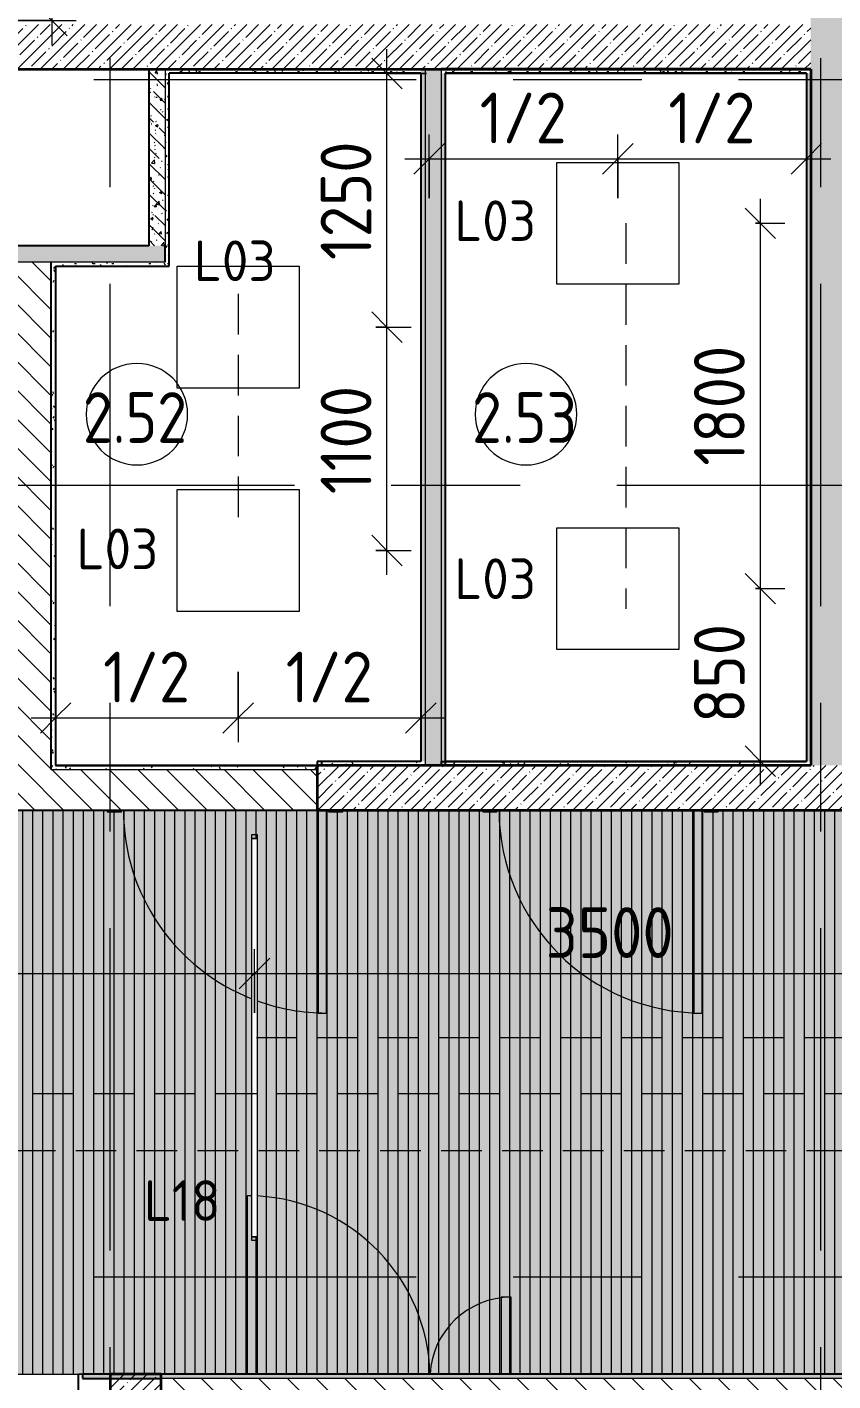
# Model space of a CAD drawing. Header units: millimetres. Extents: x 81094 to 272713, y -8553 to 29000.
# Drawn here: x 88951 to 92920, y 10588 to 17257 of the extents above; entities that cross this region are included whole.
import ezdxf

# ---------------------------------------------------------------- set-up
doc = ezdxf.new("R2010")
doc.units = ezdxf.units.MM
doc.linetypes.add('ADSK_Штрих_ш2 п1', pattern=[300, 200, -100])
doc.linetypes.add('Осевая', pattern=[3175, 635, -476.25, 1587.5, -476.25])
for name, color, linetype, lineweight in [('A-ANNO-DIMS', 7, 'Continuous', 9), ('A-ANNO-DIMS-100', 7, 'Continuous', 9), ('A-AREA-IDEN', 7, 'Continuous', 9), ('A-CLNG-PATT', 7, 'Continuous', 9), ('A-DETL-1', 7, 'ADSK_Штрих_ш2 п1', 9), ('A-DOOR', 7, 'Continuous', 9), ('A-DOOR-1', 7, 'Continuous', 13), ('A-DOOR-FRAM', 7, 'Continuous', 13), ('A-WALL', 7, 'Continuous', 9), ('E-LITE-EQPM-IDEN', 7, 'Continuous', 9), ('I-WALL', 7, 'Continuous', 9), ('Оси-2', 7, 'Осевая', 9)]:
    doc.layers.add(name, color=color, linetype=linetype, lineweight=lineweight)
for name, color, linetype, lineweight, true_color in [('A-ANNO-NOTE', 1, 'Continuous', 9, 0xff0000), ('A-CLNG-1', 7, 'Continuous', 9, 0xc0c0c0), ('A-WALL-1', 7, 'Continuous', 35, 0x3c3c3c), ('A-WALL-3', 7, 'Continuous', 25, 0x3c3c3c), ('A-WALL-FNSH-2', 7, 'Continuous', 13, 0x3c3c3c), ('E-LITE-EQPM-1', 1, 'Continuous', 9, 0xff0000)]:
    doc.layers.add(name, color=color, linetype=linetype, lineweight=lineweight, true_color=true_color)
doc.layers.add('A-CLNG-PATT-1', color=7, linetype='Continuous', lineweight=9, transparency=1)
doc.styles.add('GOST Common', font='GOST_Common.ttf', dxfattribs={"height": 200})
doc.styles.add('GOST Common_1', font='GOST_Common.ttf', dxfattribs={"width": 0.9, "height": 250})
doc.styles.add('ISOCPEUR', font='isocpeur.ttf', dxfattribs={"width": 0.9, "height": 250})
doc.dimstyles.new('ISO-2_5_0_9К_БОЛЬШОЙ', dxfattribs={"dimscale": 304.8, "dimtxt": 248.995294, "dimasz": 0.492126, "dimexe": 0.393701, "dimexo": 0.984252, "dimgap": 0, "dimtad": 1, "dimdec": 0, "dimrnd": 10, "dimzin": 0, "dimdsep": 46, "dimtxsty": 'ISOCPEUR', "dimblk1": 'OBLIQUE', "dimblk2": 'OBLIQUE', "dimsah": 1, "dimcen": 0.09, "dimdle": 0.393701, "dimazin": 0, "dimtfac": 1, "dimtdec": 4, "dimtix": 1, "dimtmove": 0, "dimatfit": 3, "dimfxl": 1, "dimtvp": 1, "dimtolj": 1, "dimtzin": 0, "dimarcsym": 2})
pattern_1 = [(45, (0, 0), (-57.024626, 57.024626), []), (45, (57.025, 0), (-57.024626, 57.024626), [100.806, -20.161, 3.353, -16.808])]
pattern_2 = [(135, (0, 0), (-70.71068, -70.71068), [])]
pattern_3 = [(135, (0, 0), (-75.43415, -75.43415), [106.68, -17.78, 3.556, -17.78]), (135, (0, 75.39), (-75.43415, -75.43415), []), (50, (0, 0), (127.52922, -11.15758), [13.335, -146.685]), (355, (0, 0), (-24.66966, 133.74002), [10.668, -117.348]), (100.451, (10.63, -0.93), (102.85973, 122.58178), [11.333, -124.663]), (46.184, (0, 35.56), (189.75516, -29.43036), [20.002, -220.027]), (96.636, (15.81, 33.1), (166.1822, 173.1996), [17, -186.995]), (351.184, (0, 35.56), (166.18393, 173.19757), [16.002, -176.022]), (21, (17.78, 26.67), (106.13027, -71.58603), [13.335, -146.685]), (326, (17.78, 26.67), (43.26188, 128.93175), [10.668, -117.348]), (71.451, (26.62, 20.7), (149.39198, 57.34505), [11.333, -124.663]), (37.5, (0, 0), (2.162228, 59.188357), [3.353, -112.573, 3.353, -115.773, -117.792]), (37.5, (0, 0), (2.162228, 59.188357), [-235.052, 3.353, -114.44]), (7.5, (0, 0), (46.773857, 70.126152), [3.353, -64.567, 3.353, -109.906, -44.894]), (7.5, (0, 0), (46.773857, 70.126152), [-181.178, 3.353, -41.542]), (327.5, (-39.65, 0), (94.913671, -4.010093), [3.353, -41.097, 3.353, -135.331, -184.023]), (327.5, (-39.65, 0), (94.913671, -4.010093), [-183.134, 3.353, -180.67]), (317.5, (-57.43, 0), (103.69057, 17.79882), [3.353, -54.432, 3.353, -88.748, -130.683]), (317.5, (-57.43, 0), (103.69057, 17.79882), [-149.885, 3.353, -127.33])]
pattern_4 = [(0, (0, 0), (121.92, 30.48), [10.058, -81.382, 10.058, -81.382, -487.68]), (0, (0, 0), (121.92, 30.48), [-182.88, 10.058, -172.822, 10.058, -81.382, -213.36]), (0, (0, 0), (121.92, 30.48), [-457.2, 10.058, -50.902, 10.058, -142.342]), (120, (45.72, 15.24), (-87.356454, 90.345817), [10.058, -81.382, 10.058, -81.382, -487.68]), (120, (45.72, 15.24), (-87.356454, 90.345817), [-182.88, 10.058, -172.822, 10.058, -81.382, -213.36]), (120, (45.72, 15.24), (-87.356454, 90.345817), [-457.2, 10.058, -50.902, 10.058, -142.342]), (240, (60.96, 76.2), (-34.563546, -120.825817), [10.058, -81.382, 10.058, -81.382, -487.68]), (240, (60.96, 76.2), (-34.563546, -120.825817), [-182.88, 10.058, -172.822, 10.058, -81.382, -213.36]), (240, (60.96, 76.2), (-34.563546, -120.825817), [-457.2, 10.058, -50.902, 10.058, -142.342])]

# ---------------------------------------------------------------- blocks, each defined once
blk = doc.blocks.new('110_Дверь_СКБ_2Ст - Д-2а_п_ Из коридора на лестницу-32215207-План расстановки осветительного оборудования 2 этажа в осях 23-33')
at = {"layer": 'A-DOOR'}
for centre, radius, start, end in [((-637.5, 100), 900, 88.51162, 90), ((-637.5, 100), 900, 1.34146, 86.8891), ((662.5, 100), 400, 90, 176.97256)]:
    blk.add_arc(centre, radius, start, end, dxfattribs=at)
at = {"layer": 'A-DOOR-1'}
for p, q in [((-637.5, 1000), (-637.5, 121)), ((-614.2, 1000), (-637.5, 1000)), ((-587.5, 1000), (-588.8, 1000)), ((-587.5, 121), (-587.5, 1000)), ((662.5, 500), (612.5, 500)), ((612.5, 500), (612.5, 121)), ((662.5, 121), (662.5, 500))]:
    blk.add_line(p, q, dxfattribs=at)
blk = doc.blocks.new('110_Дверь_СКБ_1Ст_Внутренняя1 - Д-3 _п_ 1100x2100h_много всего-32102842-План расстановки осветительного оборудования 2 этажа в осях 23-33')
at = {"layer": 'A-DOOR'}
blk.add_arc((-487.5, 110), 1000, 0.05746, 90, dxfattribs=at)
at = {"layer": 'A-DOOR-1'}
for p, q in [((-487.5, 1110), (-487.5, 111)), ((-447.5, 1110), (-487.5, 1110)), ((-447.5, 111), (-447.5, 1110))]:
    blk.add_line(p, q, dxfattribs=at)
at = {"layer": 'A-DOOR-FRAM'}
for p, q in [((-497.5, 118), (-567.5, 118)), ((-567.5, 118), (-567.5, 111)), ((-497.5, 111), (-497.5, 118)), ((592.5, 118), (522.5, 118)), ((522.5, 118), (522.5, 111)), ((592.5, 111), (592.5, 118))]:
    blk.add_line(p, q, dxfattribs=at)
blk = doc.blocks.new('110_Дверь_СКБ_1Ст_Внутренняя1 - Д-3 _п_ 1100x2100h_много всего-32102838-План расстановки осветительного оборудования 2 этажа в осях 23-33')
at = {"layer": 'A-DOOR'}
for start, end in [(70.00577, 90), (0.05746, 68.4678)]:
    blk.add_arc((-487.5, 100), 1000, start, end, dxfattribs=at)
at = {"layer": 'A-DOOR-1'}
for p, q in [((-487.5, 1100), (-487.5, 101)), ((-447.5, 1100), (-487.5, 1100)), ((-447.5, 101), (-447.5, 1100))]:
    blk.add_line(p, q, dxfattribs=at)
at = {"layer": 'A-DOOR-FRAM'}
for p, q in [((-497.5, 108), (-567.5, 108)), ((-567.5, 108), (-567.5, 101)), ((-497.5, 101), (-497.5, 108)), ((592.5, 108), (522.5, 108)), ((522.5, 108), (522.5, 101)), ((592.5, 101), (592.5, 108))]:
    blk.add_line(p, q, dxfattribs=at)
blk = doc.blocks.new('Downlight - Strip - 2000 мм-27655400-План расстановки осветительного оборудования 2 этажа в осях 23-33')
at = {"layer": 'E-LITE-EQPM-1'}
for p, q in [((-1000, -231.3), (-1000, -205.9)), ((-1000, -205.9), (-980.9, -205.9)), ((-980.9, -231.3), (-1000, -231.3)), ((-980.9, -231.3), (-980.9, -205.9)), ((-980.9, -205.9), (981, -205.9)), ((-980.9, -205.9), (-980.9, -231.3)), ((-980.9, -231.3), (-980.9, -205.9)), ((-980.9, -205.9), (981, -205.9)), ((981, -231.3), (-980.9, -231.3)), ((981, -231.3), (-980.9, -231.3)), ((981, -205.9), (981, -231.3)), ((981, -231.3), (981, -205.9)), ((981, -205.9), (1000, -205.9)), ((981, -205.9), (981, -231.3)), ((1000, -231.3), (981, -231.3)), ((1000, -205.9), (1000, -231.3))]:
    blk.add_line(p, q, dxfattribs=at)
blk = doc.blocks.new('DIMBLOCK68-План расстановки осветительного оборудования 2 этажа в осях 23-33')
at = {"layer": 'A-ANNO-DIMS-100'}
for p, q in [((92561.9, 16411), (92561.9, 14491)), ((92538.3, 16291), (92681.9, 16291)), ((92561.9, 16291), (92538.3, 16291)), ((92538.3, 14491), (92681.9, 14491)), ((92561.9, 14491), (92538.3, 14491))]:
    blk.add_line(p, q, dxfattribs=at)
at = {"layer": 'A-ANNO-DIMS-100', "lineweight": 20}
for p, q in [((92561.9, 16291), (92486.9, 16366)), ((92561.9, 16291), (92636.9, 16216)), ((92561.9, 14491), (92486.9, 14566)), ((92561.9, 14491), (92636.9, 14416))]:
    blk.add_line(p, q, dxfattribs=at)
at = {"layer": 'A-ANNO-DIMS-100', "color": 0, "insert": (92235.2, 15096.5), "char_height": 250, "width": 706.764, "attachment_point": 1, "rotation": 90, "line_spacing_factor": 1.149209, "style": 'ISOCPEUR'}
blk.add_mtext('1800', dxfattribs=at)
blk = doc.blocks.new('_Oblique')
at = {"color": 0, "linetype": 'ByBlock', "lineweight": -2}
blk.add_line((-0.5, -0.5), (0.5, 0.5), dxfattribs=at)
blk = doc.blocks.new('DIMBLOCK69-План расстановки осветительного оборудования 2 этажа в осях 23-33')
at = {"layer": 'A-ANNO-DIMS-100', "lineweight": 20}
for p, q in [((92561.9, 14491), (92486.9, 14566)), ((92561.9, 14491), (92636.9, 14416)), ((92561.9, 13641), (92486.9, 13716)), ((92561.9, 13641), (92636.9, 13566))]:
    blk.add_line(p, q, dxfattribs=at)
at = {"layer": 'A-ANNO-DIMS-100'}
for p, q in [((92538.3, 14491), (92681.9, 14491)), ((92561.9, 14491), (92538.3, 14491)), ((92561.9, 14491), (92561.9, 13521)), ((92367.9, 13641), (92681.9, 13641)), ((92561.9, 13641), (92367.9, 13641))]:
    blk.add_line(p, q, dxfattribs=at)
at = {"layer": 'A-ANNO-DIMS-100', "color": 0, "insert": (92235.2, 13829), "char_height": 250, "width": 568.858, "attachment_point": 1, "rotation": 90, "line_spacing_factor": 1.149209, "style": 'ISOCPEUR'}
blk.add_mtext('850', dxfattribs=at)
blk = doc.blocks.new('DIMBLOCK70-План расстановки осветительного оборудования 2 этажа в осях 23-33')
at = {"layer": 'A-ANNO-DIMS-100'}
for p, q in [((89990.4, 14081.5), (89990.4, 13733.7)), ((89990.4, 13853.7), (89990.4, 14081.5)), ((89091, 13659.8), (89091, 13973.7)), ((88971, 13853.7), (89990.4, 13853.7)), ((89091, 13853.7), (89091, 13659.8))]:
    blk.add_line(p, q, dxfattribs=at)
at = {"layer": 'A-ANNO-DIMS-100', "lineweight": 20}
for p, q in [((89091, 13853.7), (89166, 13928.7)), ((89990.4, 13853.7), (90065.4, 13928.7)), ((89091, 13853.7), (89016, 13778.7)), ((89990.4, 13853.7), (89915.4, 13778.7))]:
    blk.add_line(p, q, dxfattribs=at)
at = {"layer": 'A-ANNO-DIMS-100', "color": 0, "insert": (89325.2, 14180.3), "char_height": 250, "width": 517.144, "attachment_point": 1, "line_spacing_factor": 1.149209, "style": 'ISOCPEUR'}
blk.add_mtext('1/2', dxfattribs=at)
blk = doc.blocks.new('DIMBLOCK71-План расстановки осветительного оборудования 2 этажа в осях 23-33')
at = {"layer": 'A-ANNO-DIMS-100'}
for p, q in [((89990.4, 14081.5), (89990.4, 13733.7)), ((89990.4, 13853.7), (89990.4, 14081.5)), ((90889.7, 13659.8), (90889.7, 13973.7)), ((89990.4, 13853.7), (91009.7, 13853.7)), ((90889.7, 13853.7), (90889.7, 13659.8))]:
    blk.add_line(p, q, dxfattribs=at)
at = {"layer": 'A-ANNO-DIMS-100', "lineweight": 20}
for p, q in [((89990.4, 13853.7), (90065.4, 13928.7)), ((90889.7, 13853.7), (90964.7, 13928.7)), ((89990.4, 13853.7), (89915.4, 13778.7)), ((90889.7, 13853.7), (90814.7, 13778.7))]:
    blk.add_line(p, q, dxfattribs=at)
at = {"layer": 'A-ANNO-DIMS-100', "color": 0, "insert": (90224.6, 14180.3), "char_height": 250, "width": 517.144, "attachment_point": 1, "line_spacing_factor": 1.149209, "style": 'ISOCPEUR'}
blk.add_mtext('1/2', dxfattribs=at)
blk = doc.blocks.new('DIMBLOCK72-План расстановки осветительного оборудования 2 этажа в осях 23-33')
at = {"layer": 'A-ANNO-DIMS-100', "lineweight": 20}
for p, q in [((90723.1, 15779), (90648.1, 15854)), ((90723.1, 15779), (90798.1, 15704)), ((90723.1, 14679), (90648.1, 14754)), ((90723.1, 14679), (90798.1, 14604))]:
    blk.add_line(p, q, dxfattribs=at)
at = {"layer": 'A-ANNO-DIMS-100'}
for p, q in [((90668.7, 15779), (90843.1, 15779)), ((90723.1, 15779), (90668.7, 15779)), ((90723.1, 14559), (90723.1, 15779)), ((90668.7, 14679), (90843.1, 14679)), ((90723.1, 14679), (90668.7, 14679))]:
    blk.add_line(p, q, dxfattribs=at)
at = {"layer": 'A-ANNO-DIMS-100', "color": 0, "insert": (90396.5, 14956.1), "char_height": 250, "width": 655.049, "attachment_point": 1, "rotation": 90, "line_spacing_factor": 1.149209, "style": 'ISOCPEUR'}
blk.add_mtext('1100', dxfattribs=at)
blk = doc.blocks.new('DIMBLOCK73-План расстановки осветительного оборудования 2 этажа в осях 23-33')
at = {"layer": 'A-ANNO-DIMS-100'}
for p, q in [((90723.1, 15779), (90723.1, 17149)), ((90917.1, 17029), (90603.1, 17029)), ((90723.1, 17029), (90917.1, 17029)), ((90668.7, 15779), (90843.1, 15779)), ((90723.1, 15779), (90668.7, 15779))]:
    blk.add_line(p, q, dxfattribs=at)
at = {"layer": 'A-ANNO-DIMS-100', "lineweight": 20}
for p, q in [((90723.1, 17029), (90648.1, 17104)), ((90723.1, 17029), (90798.1, 16954)), ((90723.1, 15779), (90648.1, 15854)), ((90723.1, 15779), (90798.1, 15704))]:
    blk.add_line(p, q, dxfattribs=at)
at = {"layer": 'A-ANNO-DIMS-100', "color": 0, "insert": (90396.5, 16109.5), "char_height": 250, "width": 706.764, "attachment_point": 1, "rotation": 90, "line_spacing_factor": 1.149209, "style": 'ISOCPEUR'}
blk.add_mtext('1250', dxfattribs=at)
blk = doc.blocks.new('DIMBLOCK89-План расстановки осветительного оборудования 2 этажа в осях 23-33')
at = {"layer": 'A-ANNO-DIMS-100', "lineweight": 20}
for p, q in [((89072.7, 18440), (88997.7, 18515)), ((89072.7, 18440), (89147.7, 18365)), ((89072.7, 17290), (88997.7, 17365)), ((89072.7, 17290), (89147.7, 17215))]:
    blk.add_line(p, q, dxfattribs=at)
at = {"layer": 'A-ANNO-DIMS-100'}
for p, q in [((88470, 18440), (89192.7, 18440)), ((89072.7, 18440), (88470, 18440)), ((89072.7, 18440), (89072.7, 17170)), ((88841.7, 17290), (89192.7, 17290)), ((89072.7, 17290), (88841.7, 17290))]:
    blk.add_line(p, q, dxfattribs=at)
at = {"layer": 'A-ANNO-DIMS-100', "color": 0, "insert": (88746, 17649.5), "char_height": 250, "width": 517.144, "attachment_point": 1, "rotation": 90, "line_spacing_factor": 1.149209, "style": 'ISOCPEUR'}
blk.add_mtext('1/2', dxfattribs=at)
blk = doc.blocks.new('Марка_Помещения - Номер-25198446-План расстановки осветительного оборудования 2 этажа в осях 23-33')
at = {"layer": 'A-AREA-IDEN'}
for start, end in [(360, 180), (180, 360)]:
    blk.add_arc((0, 0), 2.5, start, end, dxfattribs=at)
blk = doc.blocks.new('DIMBLOCK124-План расстановки осветительного оборудования 2 этажа в осях 23-33')
at = {"layer": 'A-ANNO-DIMS-100'}
for p, q in [((86571, 12400.7), (86571, 12714.6)), ((90071, 12400.7), (90071, 12714.6)), ((86571, 12594.6), (90071, 12594.6)), ((86571, 12594.6), (86571, 12400.7)), ((90071, 12594.6), (90071, 12400.7))]:
    blk.add_line(p, q, dxfattribs=at)
at = {"layer": 'A-ANNO-DIMS-100', "lineweight": 20}
for p, q in [((86571, 12594.6), (86646, 12669.6)), ((90071, 12594.6), (90146, 12669.6)), ((86571, 12594.6), (86496, 12519.6)), ((90071, 12594.6), (89996, 12519.6))]:
    blk.add_line(p, q, dxfattribs=at)
at = {"layer": 'A-ANNO-DIMS-100', "color": 0, "insert": (88005, 12921.2), "char_height": 250, "width": 758.478, "attachment_point": 1, "line_spacing_factor": 1.149209, "style": 'ISOCPEUR'}
blk.add_mtext('3500', dxfattribs=at)
blk = doc.blocks.new('DIMBLOCK125-План расстановки осветительного оборудования 2 этажа в осях 23-33')
at = {"layer": 'A-ANNO-DIMS-100'}
for p, q in [((90071, 12400.7), (90071, 12714.6)), ((93571, 12400.7), (93571, 12714.6)), ((90071, 12594.6), (93571, 12594.6)), ((90071, 12594.6), (90071, 12400.7)), ((93571, 12594.6), (93571, 12400.7))]:
    blk.add_line(p, q, dxfattribs=at)
at = {"layer": 'A-ANNO-DIMS-100', "lineweight": 20}
for p, q in [((90071, 12594.6), (90146, 12669.6)), ((93571, 12594.6), (93646, 12669.6)), ((90071, 12594.6), (89996, 12519.6)), ((93571, 12594.6), (93496, 12519.6))]:
    blk.add_line(p, q, dxfattribs=at)
at = {"layer": 'A-ANNO-DIMS-100', "color": 0, "insert": (91505, 12921.2), "char_height": 250, "width": 758.478, "attachment_point": 1, "line_spacing_factor": 1.149209, "style": 'ISOCPEUR'}
blk.add_mtext('3500', dxfattribs=at)
blk = doc.blocks.new('DIMBLOCK127-План расстановки осветительного оборудования 2 этажа в осях 23-33')
at = {"layer": 'A-ANNO-DIMS-100'}
for p, q in [((90931, 16414.4), (90931, 16728.3)), ((91860, 16414.4), (91860, 16728.3)), ((90811, 16608.3), (91860, 16608.3)), ((90931, 16608.3), (90931, 16414.4)), ((91860, 16608.3), (91860, 16414.4))]:
    blk.add_line(p, q, dxfattribs=at)
at = {"layer": 'A-ANNO-DIMS-100', "lineweight": 20}
for p, q in [((90931, 16608.3), (91006, 16683.3)), ((91860, 16608.3), (91935, 16683.3)), ((90931, 16608.3), (90856, 16533.3)), ((91860, 16608.3), (91785, 16533.3))]:
    blk.add_line(p, q, dxfattribs=at)
at = {"layer": 'A-ANNO-DIMS-100', "color": 0, "insert": (91180, 16934.9), "char_height": 250, "width": 517.144, "attachment_point": 1, "line_spacing_factor": 1.149209, "style": 'ISOCPEUR'}
blk.add_mtext('1/2', dxfattribs=at)
blk = doc.blocks.new('DIMBLOCK128-План расстановки осветительного оборудования 2 этажа в осях 23-33')
at = {"layer": 'A-ANNO-DIMS-100'}
for p, q in [((91860, 16414.4), (91860, 16728.3)), ((92789, 16414.4), (92789, 16728.3)), ((91860, 16608.3), (92909, 16608.3)), ((91860, 16608.3), (91860, 16414.4)), ((92789, 16608.3), (92789, 16414.4))]:
    blk.add_line(p, q, dxfattribs=at)
at = {"layer": 'A-ANNO-DIMS-100', "lineweight": 20}
for p, q in [((91860, 16608.3), (91935, 16683.3)), ((92789, 16608.3), (92864, 16683.3)), ((91860, 16608.3), (91785, 16533.3)), ((92789, 16608.3), (92714, 16533.3))]:
    blk.add_line(p, q, dxfattribs=at)
at = {"layer": 'A-ANNO-DIMS-100', "color": 0, "insert": (92109, 16934.9), "char_height": 250, "width": 517.144, "attachment_point": 1, "line_spacing_factor": 1.149209, "style": 'ISOCPEUR'}
blk.add_mtext('1/2', dxfattribs=at)

msp = doc.modelspace()

# ---------------------------------------------------------------- hatches: boundary and pattern name
at = {"layer": 'A-CLNG-PATT'}
h = msp.add_hatch(dxfattribs=at)
h.set_pattern_fill('FP_23', color=256, style=0, pattern_type=2)
h.set_pattern_definition([(90, (98829, 6217.334), (-50, 3e-15), [])])
h.paths.add_polyline_path([(97083.7, 10621), (97398, 10621), (97399, 11341), (98479, 11341), (98479, 13399), (84991, 13399), (84991, 10621), (97058.3, 10621)])
h.paths.add_polyline_path([(93583.7, 10740), (93558.3, 10740), (93558.3, 12701.9), (93583.7, 12701.9), (93583.7, 11119.6)])
h.paths.add_polyline_path([(86583.7, 10740.6), (86558.3, 10740.6), (86558.3, 12702.5), (86583.7, 12702.5), (86583.7, 12394.4)])
h.paths.add_polyline_path([(97058.3, 11298), (97058.3, 13259.9), (97083.7, 13259.9), (97083.7, 11298)])
h.paths.add_polyline_path([(90083.7, 11298), (90058.3, 11298), (90058.3, 13259.9), (90083.7, 13259.9), (90083.7, 12394.4)])
at = {"layer": 'A-CLNG-PATT-1'}
h = msp.add_hatch(color=256, dxfattribs=at)
h.paths.add_polyline_path([(97083.7, 10621), (97398, 10621), (97399, 11341), (98479, 11341), (98479, 13399), (84991, 13399), (84991, 10621), (97058.3, 10621)])
h.paths.add_polyline_path([(93558.3, 10740), (93558.3, 12701.9), (93583.7, 12701.9), (93583.7, 10740)])
h.paths.add_polyline_path([(86583.7, 10740.6), (86558.3, 10740.6), (86558.3, 12702.5), (86583.7, 12702.5), (86583.7, 11341)])
h.paths.add_polyline_path([(97083.7, 11298), (97058.3, 11298), (97058.3, 13259.9), (97083.7, 13259.9), (97083.7, 11322.8)])
h.paths.add_polyline_path([(90083.7, 11298), (90058.3, 11298), (90058.3, 13259.9), (90083.7, 13259.9), (90083.7, 11341)])
at = {"layer": 'I-WALL'}
h = msp.add_hatch(dxfattribs=at)
h.set_pattern_fill('FP_2', color=256, style=0, pattern_type=2)
h.set_pattern_definition(pattern_1)
h.paths.add_polyline_path([(93030, 13620), (93030, 21550), (92810, 21550), (92810, 13620), (92980.4, 13620)])
h = msp.add_hatch(dxfattribs=at)
h.set_pattern_fill('FP_2', color=256, style=0, pattern_type=2)
h.set_pattern_definition(pattern_1)
h.paths.add_polyline_path([(92810, 17050), (92810, 17270), (86490, 17270), (86490, 17050), (90990.7, 17050)])
h = msp.add_hatch(dxfattribs=at)
h.set_pattern_fill('FP_8', color=256, style=0, pattern_type=2)
h.set_pattern_definition(pattern_3)
h.paths.add_polyline_path([(89550, 16180), (89630, 16180), (89630, 17050), (89550, 17050), (89550, 16567.7)])
h = msp.add_hatch(dxfattribs=at)
h.set_pattern_fill('FP_19', color=256, style=0, pattern_type=2)
h.set_pattern_definition(pattern_4)
h.paths.add_polyline_path([(90889.7, 17030), (90890.7, 17030), (90890.7, 17050), (89630, 17050), (89630, 17030), (89748, 17030)])
h = msp.add_hatch(dxfattribs=at)
h.set_pattern_fill('FP_19', color=256, style=0, pattern_type=2)
h.set_pattern_definition(pattern_4)
h.paths.add_polyline_path([(89650, 16080), (89650, 17030), (89630, 17030), (89630, 16080)])
h = msp.add_hatch(dxfattribs=at)
h.set_pattern_fill('FP_19', color=256, style=0, pattern_type=2)
h.set_pattern_definition(pattern_4)
h.paths.add_polyline_path([(90890.7, 13640), (90910.7, 13640), (90910.7, 17050), (90890.7, 17050), (90890.7, 14481)])
h = msp.add_hatch(dxfattribs=at)
h.set_pattern_fill('FP_8', color=256, style=0, pattern_type=2)
h.set_pattern_definition(pattern_3)
h.paths.add_polyline_path([(90910.7, 13620), (90990.7, 13620), (90990.7, 17050), (90910.7, 17050), (90910.7, 13640)])
h = msp.add_hatch(dxfattribs=at)
h.set_pattern_fill('FP_19', color=256, style=0, pattern_type=2)
h.set_pattern_definition(pattern_4)
h.paths.add_polyline_path([(92810, 17030), (92810, 17050), (90990.7, 17050), (90990.7, 17030), (92790, 17030)])
h = msp.add_hatch(dxfattribs=at)
h.set_pattern_fill('FP_19', color=256, style=0, pattern_type=2)
h.set_pattern_definition(pattern_4)
h.paths.add_polyline_path([(90990.7, 13620), (91010.7, 13620), (91010.7, 17030), (90990.7, 17030), (90990.7, 13640)])
h = msp.add_hatch(dxfattribs=at)
h.set_pattern_fill('FP_19', color=256, style=0, pattern_type=2)
h.set_pattern_definition(pattern_4)
h.paths.add_polyline_path([(92810, 13640), (92810, 17030), (92790, 17030), (92790, 13640)])
h = msp.add_hatch(dxfattribs=at)
h.set_pattern_fill('FP_8', color=256, style=0, pattern_type=2)
h.set_pattern_definition(pattern_3)
h.paths.add_polyline_path([(89090, 16100), (89630, 16100), (89630, 16180), (86490, 16180), (86490, 16100), (89070, 16100)])
h = msp.add_hatch(dxfattribs=at)
h.set_pattern_fill('FP_3', color=256, style=0, pattern_type=2)
h.set_pattern_definition(pattern_2)
h.paths.add_polyline_path([(88870, 13600), (89070, 13600), (89070, 16100), (88870, 16100), (88870, 14100)])
h = msp.add_hatch(dxfattribs=at)
h.set_pattern_fill('FP_19', color=256, style=0, pattern_type=2)
h.set_pattern_definition(pattern_4)
h.paths.add_polyline_path([(89090, 13600), (89090, 16100), (89070, 16100), (89070, 13600)])
h = msp.add_hatch(dxfattribs=at)
h.set_pattern_fill('FP_19', color=256, style=0, pattern_type=2)
h.set_pattern_definition(pattern_4)
h.paths.add_polyline_path([(89630, 16080), (89630, 16100), (89090, 16100), (89090, 16080)])
h = msp.add_hatch(dxfattribs=at)
h.set_pattern_fill('FP_19', color=256, style=0, pattern_type=2)
h.set_pattern_definition(pattern_4)
h.paths.add_polyline_path([(90380, 13600), (90380, 13620), (89090, 13620), (89090, 13600), (89748, 13600)])
h = msp.add_hatch(dxfattribs=at)
h.set_pattern_fill('FP_2', color=256, style=0, pattern_type=2)
h.set_pattern_definition(pattern_1)
h.paths.add_polyline_path([(93050, 13400), (93050, 13620), (90380, 13620), (90380, 13400), (93030, 13400)])
h = msp.add_hatch(dxfattribs=at)
h.set_pattern_fill('FP_19', color=256, style=0, pattern_type=2)
h.set_pattern_definition(pattern_4)
h.paths.add_polyline_path([(90400, 13620), (90910.7, 13620), (90910.7, 13640), (90400, 13640)])
h = msp.add_hatch(dxfattribs=at)
h.set_pattern_fill('FP_19', color=256, style=0, pattern_type=2)
h.set_pattern_definition(pattern_4)
h.paths.add_polyline_path([(92790, 13620), (92810, 13620), (92810, 13640), (90990.7, 13640), (90990.7, 13620), (92476, 13620)])
h = msp.add_hatch(dxfattribs=at)
h.set_pattern_fill('FP_3', color=256, style=0, pattern_type=2)
h.set_pattern_definition(pattern_2)
h.paths.add_polyline_path([(90380, 13400), (90380, 13600), (88200, 13600), (88200, 13400), (89748, 13400)])
h = msp.add_hatch(dxfattribs=at)
h.set_pattern_fill('FP_19', color=256, style=0, pattern_type=2)
h.set_pattern_definition(pattern_4)
h.paths.add_polyline_path([(97399, 10600), (97398, 10620), (89223.5, 10620), (89223.5, 10600), (94919.8, 10600)])
h = msp.add_hatch(dxfattribs=at)
h.set_pattern_fill('FP_2', color=256, style=0, pattern_type=2)
h.set_pattern_definition(pattern_1)
h.paths.add_polyline_path([(89610, 7700), (89610, 10620), (89360, 10620), (89360, 7700)])
h = msp.add_hatch(dxfattribs=at)
h.set_pattern_fill('FP_3', color=256, style=0, pattern_type=2)
h.set_pattern_definition(pattern_2)
h.paths.add_polyline_path([(94210, 10400), (94210, 10600), (89610, 10600), (89610, 10400), (93626.9, 10400)])

# ---------------------------------------------------------------- linework, layer by layer
at = {"layer": 'A-ANNO-NOTE'}
for p, q in [((91560, 16591), (92160, 16591)), ((91560, 15991), (91560, 16591)), ((92160, 16591), (92160, 15991)), ((89690.4, 16079), (90290.4, 16079)), ((89690.4, 15479), (89690.4, 16079)), ((90290.4, 16079), (90290.4, 15479)), ((92160, 15991), (91560, 15991)), ((90290.4, 15479), (89690.4, 15479)), ((89690.4, 14979), (90290.4, 14979)), ((89690.4, 14379), (89690.4, 14979)), ((90290.4, 14979), (90290.4, 14379)), ((91560, 14791), (92160, 14791)), ((91560, 14191), (91560, 14791)), ((92160, 14791), (92160, 14191)), ((90290.4, 14379), (89690.4, 14379)), ((92160, 14191), (91560, 14191))]:
    msp.add_line(p, q, dxfattribs=at)
at = {"layer": 'A-CLNG-1'}
msp.add_line((84991, 10621), (97398, 10621), dxfattribs=at)
at = {"layer": 'A-DETL-1'}
for p, q in [((91900.4, 16291), (91900.4, 14391)), ((89990.4, 15942.9), (89990.4, 14829)), ((90080, 12279), (119090, 12279)), ((86580, 12003), (97072, 12003)), ((116090, 11721), (86580, 11721))]:
    msp.add_line(p, q, dxfattribs=at)
at = {"layer": 'A-WALL'}
for p, q in [((89630, 17050), (89630, 16180)), ((90910.7, 17050), (90910.7, 13620)), ((90990.7, 17050), (90990.7, 13640)), ((89630, 16100), (86490, 16100)), ((89070, 13600), (90380, 13600)), ((94210, 10600), (89610, 10600))]:
    msp.add_line(p, q, dxfattribs=at)
at = {"layer": 'A-WALL-1'}
for p, q in [((86490, 17050), (92810, 17050)), ((92810, 17050), (90990.7, 17050)), ((92810, 17050), (92810, 13620)), ((92810, 13620), (90380, 13620)), ((90380, 13620), (90380, 13400)), ((90380, 13400), (94800, 13400)), ((89610, 10620), (89360, 10620)), ((89360, 10620), (89360, -100)), ((89610, 10620), (89610, 150))]:
    msp.add_line(p, q, dxfattribs=at)
at = {"layer": 'A-WALL-3'}
for p, q in [((89550, 17050), (89550, 16180)), ((89650, 16080), (89650, 17030)), ((90890.7, 17030), (89650, 17030)), ((90890.7, 17030), (90890.7, 13640)), ((91010.7, 13620), (91010.7, 17030)), ((92790, 17030), (91010.7, 17030)), ((92790, 17030), (92790, 13640)), ((89550, 16180), (88621.7, 16180)), ((89630, 16100), (89630, 16180)), ((89070, 13600), (89070, 16100)), ((89090, 16080), (89650, 16080)), ((89090, 16080), (89090, 13620)), ((89090, 13620), (90380, 13620)), ((90890.7, 13640), (90380, 13640)), ((90380, 13640), (90380, 13620)), ((90400, 13640), (90400, 13620)), ((90990.7, 13640), (90990.7, 13620)), ((90990.7, 13640), (92790, 13640)), ((84970, 13400), (90380, 13400)), ((97399, 10620), (89223.5, 10620)), ((89223.5, 10620), (89223.5, 10600)), ((89223.5, 10600), (89610, 10600))]:
    msp.add_line(p, q, dxfattribs=at)
at = {"layer": 'A-WALL-FNSH-2'}
for p, q in [((90889.7, 17029), (89650, 17029)), ((89651, 16079), (89651, 17029)), ((90889.7, 17029), (90889.7, 13641)), ((91011.7, 17029), (92789, 17029)), ((91011.7, 13640), (91011.7, 17029)), ((92789, 17029), (92789, 13640)), ((89091, 16079), (89651, 16079)), ((89091, 13621), (89091, 16079)), ((90380, 13621), (89091, 13621)), ((90399, 13641), (90399, 13620)), ((90889.7, 13641), (90399, 13641)), ((92790, 13641), (91010.7, 13641))]:
    msp.add_line(p, q, dxfattribs=at)
at = {"layer": 'I-WALL'}
for p, q in [((98479, 13399), (84991, 13399)), ((89202.5, 10510), (89202.5, 10621)), ((89223.5, 10620), (89203.5, 10620)), ((89203.5, 10620), (89203.5, 10510))]:
    msp.add_line(p, q, dxfattribs=at)
at = {"layer": 'Оси-2'}
for p, q in [((89360, 593.7), (89360, 19415.1)), ((92860, 593.7), (92860, 19415.1)), ((84993.9, 17000), (122738, 17000)), ((84393.9, 15000), (122138, 15000)), ((84393.9, 13400), (122138, 13400)), ((84993.9, 11100), (122738, 11100))]:
    msp.add_line(p, q, dxfattribs=at)

# ---------------------------------------------------------------- block references
at = {"layer": 'A-AREA-IDEN', "xscale": 99.99999999999993, "yscale": 99.99999999999993, "zscale": 99.99999999999993}
for p in [(89491.3, 15350.3), (91407.9, 15350.3)]:
    msp.add_blockref('Марка_Помещения - Номер-25198446-План расстановки осветительного оборудования 2 этажа в осях 23-33', p, dxfattribs=at)
at = {"layer": 'A-DOOR', "rotation": 180}
for name, p in [('110_Дверь_СКБ_1Ст_Внутренняя1 - Д-3 _п_ 1100x2100h_много всего-32102838-План расстановки осветительного оборудования 2 этажа в осях 23-33', (89937.5, 13500)), ('110_Дверь_СКБ_1Ст_Внутренняя1 - Д-3 _п_ 1100x2100h_много всего-32102842-План расстановки осветительного оборудования 2 этажа в осях 23-33', (91787.5, 13510))]:
    msp.add_blockref(name, p, dxfattribs=at)
at = {"layer": 'A-DOOR'}
msp.add_blockref('110_Дверь_СКБ_2Ст - Д-2а_п_ Из коридора на лестницу-32215207-План расстановки осветительного оборудования 2 этажа в осях 23-33', (90672.5, 10500), dxfattribs=at)
at = {"layer": 'E-LITE-EQPM-1', "rotation": 90}
msp.add_blockref('Downlight - Strip - 2000 мм-27655400-План расстановки осветительного оборудования 2 этажа в осях 23-33', (89852.4, 12279), dxfattribs=at)

# ---------------------------------------------------------------- texts
at = {"layer": 'A-AREA-IDEN', "char_height": 250, "width": 663.797, "attachment_point": 1, "style": 'GOST Common_1'}
for s, insert in [('2.52', (89225.5, 15458.9)), ('2.53', (91142.2, 15458.9))]:
    msp.add_mtext(s, dxfattribs=dict(at, insert=insert))
at = {"layer": 'E-LITE-EQPM-IDEN', "char_height": 200, "attachment_point": 1, "style": 'GOST Common'}
for s, insert, width in [('L03', (91055, 16403.5), 521.097), ('L03', (89772.4, 16206.2), 521.097), ('L03', (89194.7, 14786.7), 521.097), ('L03', (91055, 14639.9), 521.097), ('L18', (89526.2, 11576), 472.996)]:
    msp.add_mtext(s, dxfattribs=dict(at, insert=insert, width=width))

# ---------------------------------------------------------------- dimensions: what is measured, and where the dimension line sits
at = {"layer": 'A-ANNO-DIMS'}
dim = msp.add_linear_dim(base=(89072.7, 17290), p1=(88170, 18440), p2=(88541.7, 17290), angle=90, text='1/2', dimstyle='ISO-2_5_0_9К_БОЛЬШОЙ', override={"dimpost": '<>', "dimfxl": 1208.578486}, dxfattribs=at)
dim.commit()
dim.dimension.update_dxf_attribs({"geometry": 'DIMBLOCK89-План расстановки осветительного оборудования 2 этажа в осях 23-33', "text_midpoint": (88947.7, 17865)})
for base, p1, p2, override, picture, middle in [((90723.1, 17029), (90368.7, 15779), (90617.1, 17029), {"dimpost": '<>', "dimfxl": 1274.445585}, 'DIMBLOCK73-План расстановки осветительного оборудования 2 этажа в осях 23-33', (90598.1, 16404)), ((92561.9, 14491), (92238.3, 16291), (92238.3, 14491), {"dimpost": '<>', "dimfxl": 1799.99999}, 'DIMBLOCK68-План расстановки осветительного оборудования 2 этажа в осях 23-33', (92436.9, 15391)), ((90723.1, 15779), (90368.7, 14679), (90368.7, 15779), {"dimpost": '<>', "dimfxl": 1100}, 'DIMBLOCK72-План расстановки осветительного оборудования 2 этажа в осях 23-33', (90598.1, 15229)), ((92561.9, 13641), (92238.3, 14491), (92667.9, 13641), {"dimpost": '<>', "dimfxl": 952.413689}, 'DIMBLOCK69-План расстановки осветительного оборудования 2 этажа в осях 23-33', (92436.9, 14066))]:
    dim = msp.add_linear_dim(base=base, p1=p1, p2=p2, angle=90, dimstyle='ISO-2_5_0_9К_БОЛЬШОЙ', override=override, dxfattribs=at)
    dim.commit()
    dim.dimension.update_dxf_attribs({"geometry": picture, "text_midpoint": middle})
for base, p1, p2, override, picture, middle in [((91860, 16608.3), (90931, 16714.4), (91860, 16714.4), {"dimpost": '<>', "dimfxl": 929.020685}, 'DIMBLOCK127-План расстановки осветительного оборудования 2 этажа в осях 23-33', (91395.5, 16733.3)), ((92789, 16608.3), (91860, 16714.4), (92789, 16714.4), {"dimpost": '<>', "dimfxl": 929.020685}, 'DIMBLOCK128-План расстановки осветительного оборудования 2 этажа в осях 23-33', (92324.5, 16733.3)), ((89990.4, 13853.7), (89091, 13959.8), (89990.4, 14381.5), {"dimpost": '<>', "dimfxl": 993.316008}, 'DIMBLOCK70-План расстановки осветительного оборудования 2 этажа в осях 23-33', (89540.7, 13978.7)), ((90889.7, 13853.7), (89990.4, 14381.5), (90889.7, 13959.8), {"dimpost": '<>', "dimfxl": 993.316008}, 'DIMBLOCK71-План расстановки осветительного оборудования 2 этажа в осях 23-33', (90440, 13978.7))]:
    dim = msp.add_linear_dim(base=base, p1=p1, p2=p2, text='1/2', dimstyle='ISO-2_5_0_9К_БОЛЬШОЙ', override=override, dxfattribs=at)
    dim.commit()
    dim.dimension.update_dxf_attribs({"geometry": picture, "text_midpoint": middle})
for base, p1, p2, picture, middle in [((90071, 12594.6), (86571, 12700.7), (90071, 12700.7), 'DIMBLOCK124-План расстановки осветительного оборудования 2 этажа в осях 23-33', (88321, 12719.6)), ((93571, 12594.6), (90071, 12700.7), (93571, 12700.7), 'DIMBLOCK125-План расстановки осветительного оборудования 2 этажа в осях 23-33', (91821, 12719.6))]:
    dim = msp.add_linear_dim(base=base, p1=p1, p2=p2, dimstyle='ISO-2_5_0_9К_БОЛЬШОЙ', override={"dimpost": '<>', "dimfxl": 3500}, dxfattribs=at)
    dim.commit()
    dim.dimension.update_dxf_attribs({"geometry": picture, "text_midpoint": middle})

doc.saveas('drawing.dxf')
